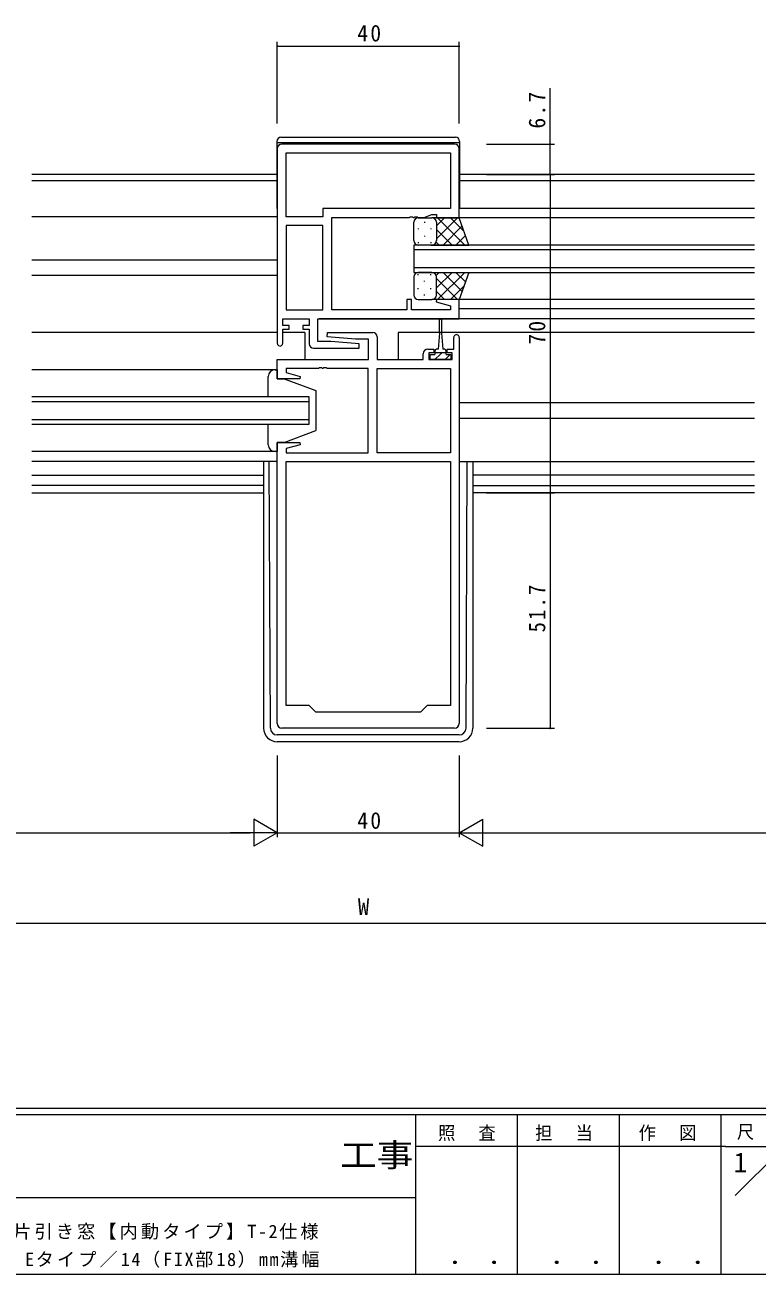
# Model space of a CAD drawing. Units: millimetres on the paper. Extents: x -420 to 373, y -297 to 267.
# Drawn here: x 11.6 to 172.7, y -297 to -22.4 of the extents above; entities that cross this region are included whole.
import ezdxf
from ezdxf.enums import TextEntityAlignment as Align

# ---------------------------------------------------------------- set-up
doc = ezdxf.new("R2010")
doc.units = ezdxf.units.MM
for name, color, linetype, lineweight in [('0-1_YKK_ZWAK', 7, 'Continuous', 9), ('0-3_YKK_12', 2, 'Continuous', 9), ('0-4_YKK_D', 6, 'Continuous', 9), ('0-6_YKK_13', 4, 'Continuous', 9), ('0-7_YKK_11', 7, 'Continuous', 9)]:
    doc.layers.add(name, color=color, linetype=linetype, lineweight=lineweight)
doc.layers.add('0-2_USER1', color=3, linetype='Continuous')
doc.styles.add('ＭＳ ゴシック', font='')
doc.styles.get('ＭＳ ゴシック').set_extended_font_data('MS Gothic')

msp = doc.modelspace()

# ---------------------------------------------------------------- linework, layer by layer
at = {"layer": '0-1_YKK_ZWAK'}
for p, q in [((352.3, -260.6), (-417.7, -260.6)), ((314.5, -262), (-417.7, -262)), ((97.5, -262), (97.5, -297)), ((119.9, -262), (119.9, -297)), ((142.3, -262), (142.3, -297)), ((164.7, -262), (164.7, -297)), ((165.684, -268.999), (97.5, -268.999)), ((165.684, -268.999), (185.7, -268.999)), ((167.87, -279.736), (177.564, -270.043)), ((-31.3, -280.199), (97.5, -280.199)), ((-417.7, -297), (314.5, -297))]:
    msp.add_line(p, q, dxfattribs=at)
at = {"layer": '0-3_YKK_12'}
for p, q in [((67.032, -55.275), (13.132, -55.275)), ((67.032, -56.675), (13.132, -56.675)), ((172.132, -55.275), (107.232, -55.275)), ((172.132, -56.675), (107.232, -56.675)), ((172.132, -62.774), (107.132, -62.775)), ((67.132, -64.575), (13.132, -64.575)), ((172.132, -64.774), (106.632, -64.775)), ((97.132, -70.775), (97.132, -76.775)), ((172.132, -70.775), (97.132, -70.775)), ((67.132, -74.075), (13.132, -74.075)), ((97.132, -71.775), (172.132, -71.775)), ((172.132, -75.775), (97.132, -75.775)), ((97.132, -76.775), (172.132, -76.775)), ((67.132, -77.475), (13.132, -77.475)), ((172.132, -82.773), (106.753, -82.772)), ((172.132, -84.774), (107.132, -84.774)), ((172.132, -86.974), (76.353, -86.975)), ((67.132, -89.975), (13.132, -89.975)), ((73.202, -89.975), (68.332, -89.975)), ((73.202, -89.975), (73.202, -95.867)), ((172.132, -89.975), (93.702, -89.975)), ((93.702, -89.975), (93.702, -95.867)), ((121.132, -89.975), (103.282, -89.975)), ((67.132, -98.175), (13.132, -98.175)), ((74.132, -104.175), (13.132, -104.175)), ((74.132, -110.175), (74.132, -104.175)), ((13.132, -105.175), (74.132, -105.175)), ((172.132, -105.475), (107.132, -105.475)), ((74.132, -109.175), (13.132, -109.175)), ((172.132, -108.875), (107.132, -108.875)), ((13.132, -110.175), (74.132, -110.175)), ((67.132, -116.175), (13.132, -116.175)), ((67.132, -118.375), (13.132, -118.375)), ((13.132, -121.375), (64.132, -121.375)), ((172.132, -121.375), (110.132, -121.375)), ((64.132, -123.645), (13.132, -123.645)), ((13.132, -125.275), (64.132, -125.275)), ((110.132, -123.645), (172.132, -123.645)), ((172.132, -125.275), (110.132, -125.275))]:
    msp.add_line(p, q, dxfattribs=at)
at = {"layer": '0-4_YKK_D'}
for p, q in [((67.132, -44.072), (67.132, -26.072)), ((67.132, -27.072), (107.132, -27.072)), ((107.132, -44.072), (107.132, -26.072)), ((113.132, -48.572), (128.132, -48.572)), ((113.132, -55.275), (128.132, -55.275)), ((127.132, -55.275), (127.132, -125.275)), ((113.132, -125.275), (128.132, -125.275)), ((127.132, -125.275), (127.132, -176.972)), ((113.132, -176.972), (128.132, -176.972)), ((67.132, -182.97), (67.132, -200.97)), ((67.132, -182.97), (67.132, -200.97)), ((107.132, -182.97), (107.132, -200.97)), ((107.132, -182.97), (107.132, -200.97)), ((67.132, -199.97), (61.936, -196.97)), ((61.936, -196.97), (61.936, -202.97)), ((107.132, -199.97), (112.328, -196.97)), ((112.328, -202.97), (112.328, -196.97)), ((-76.868, -199.97), (61.132, -199.97)), ((67.132, -199.97), (56.74, -199.97)), ((67.132, -199.97), (61.936, -202.97)), ((67.132, -199.97), (107.132, -199.97)), ((107.132, -199.97), (112.328, -202.97)), ((107.132, -199.97), (117.524, -199.97)), ((113.132, -199.97), (251.132, -199.97)), ((250.132, -219.97), (-75.868, -219.97))]:
    msp.add_line(p, q, dxfattribs=at)
msp.add_lwpolyline([(127.132, -55.275), (127.132, -48.572), (127.132, -36.271)], dxfattribs=at)
for centre, start, end in [((67.132, -27.072), 0, 180), ((67.132, -27.072), 180, 0), ((107.132, -27.072), 0, 180), ((107.132, -27.072), 180, 0), ((127.132, -48.572), 90, 270), ((127.132, -48.572), 270, 90), ((127.132, -55.275), 90, 270), ((127.132, -55.275), 90, 270), ((127.132, -55.275), 270, 90), ((127.132, -55.275), 270, 90), ((127.132, -125.275), 90, 270), ((127.132, -125.275), 90, 270), ((127.132, -125.275), 270, 90), ((127.132, -125.275), 270, 90), ((127.132, -176.972), 90, 270), ((127.132, -176.972), 270, 90)]:
    msp.add_arc(centre, 0.106, start, end, dxfattribs=at)
at = {"layer": '0-6_YKK_13'}
for p, q in [((67.032, -47.972), (67.032, -62.772)), ((107.232, -48.272), (67.032, -48.272)), ((67.932, -47.072), (106.332, -47.072)), ((107.232, -47.972), (107.232, -62.772)), ((67.032, -62.772), (67.132, -62.772)), ((107.232, -62.772), (107.132, -62.772)), ((97.135, -69.777), (97.135, -65.777)), ((98.135, -64.777), (101.135, -64.777)), ((99.499, -65.697), (99.499, -65.897)), ((107.135, -64.777), (101.135, -64.777)), ((102.135, -66.568), (103.927, -64.777)), ((102.135, -69.397), (106.755, -64.777)), ((102.135, -65.777), (102.135, -69.377)), ((102.404, -64.777), (108.404, -70.777)), ((105.232, -64.777), (108.193, -67.737)), ((109.278, -70.777), (107.135, -64.777)), ((98.084, -67.112), (98.084, -67.312)), ((100.914, -67.112), (100.914, -67.312)), ((102.135, -66.177), (102.135, -69.777)), ((102.135, -67.337), (105.575, -70.777)), ((103.584, -70.777), (107.78, -66.581)), ((98.084, -70.142), (98.084, -70.342)), ((101.135, -70.777), (98.135, -70.777)), ((99.499, -68.727), (99.499, -68.927)), ((100.914, -70.142), (100.914, -70.342)), ((100.914, -70.777), (109.278, -70.777)), ((102.079, -70.108), (102.747, -70.777)), ((106.412, -70.777), (108.524, -68.665)), ((101.135, -76.775), (98.135, -76.775)), ((100.914, -76.775), (109.278, -76.775)), ((102.079, -77.443), (102.747, -76.775)), ((102.135, -80.215), (105.575, -76.775)), ((102.404, -82.775), (108.404, -76.775)), ((103.584, -76.775), (107.78, -80.971)), ((106.412, -76.775), (108.524, -78.886)), ((109.278, -76.775), (107.135, -82.775)), ((97.135, -77.775), (97.135, -81.775)), ((98.084, -77.41), (98.084, -77.21)), ((99.499, -78.825), (99.499, -78.625)), ((100.914, -77.41), (100.914, -77.21)), ((102.135, -81.375), (102.135, -77.775)), ((102.135, -78.154), (106.755, -82.775)), ((102.135, -81.775), (102.135, -78.175)), ((98.084, -80.44), (98.084, -80.24)), ((99.499, -81.855), (99.499, -81.655)), ((100.914, -80.44), (100.914, -80.24)), ((102.135, -80.983), (103.927, -82.775)), ((105.232, -82.775), (108.193, -79.814)), ((98.135, -82.775), (101.135, -82.775)), ((107.135, -82.775), (101.135, -82.775)), ((102.782, -90.172), (102.782, -87.222)), ((103.282, -87.222), (103.282, -90.172)), ((102.782, -90.172), (102.532, -93.672)), ((103.282, -90.172), (103.532, -93.672)), ((101.782, -94.072), (101.782, -94.872)), ((101.782, -94.372), (104.282, -94.372)), ((103.032, -94.736), (101.796, -95.972)), ((102.532, -93.672), (102.182, -93.672)), ((103.396, -94.372), (103.032, -94.736)), ((103.882, -93.672), (103.532, -93.672)), ((105.141, -94.872), (104.041, -95.972)), ((104.282, -94.872), (104.282, -94.072)), ((66.632, -98.175), (67.132, -98.175)), ((67.132, -98.175), (67.132, -100.175)), ((65.132, -104.175), (65.132, -99.675)), ((67.132, -100.175), (68.632, -100.175)), ((68.632, -100.175), (75.632, -102.775)), ((75.632, -102.775), (75.632, -111.575)), ((65.132, -114.675), (65.132, -110.175)), ((68.632, -114.175), (75.632, -111.575)), ((67.132, -114.175), (67.132, -116.175)), ((68.632, -114.175), (67.132, -114.175)), ((67.132, -116.175), (66.632, -116.175)), ((64.132, -118.372), (64.132, -176.97)), ((65.625, -176.977), (65.341, -118.372)), ((107.132, -118.375), (172.132, -118.375)), ((107.132, -118.375), (107.432, -118.375)), ((108.639, -176.977), (108.923, -118.375)), ((110.132, -118.375), (110.132, -176.97)), ((107.139, -178.47), (67.125, -178.47)), ((107.132, -179.97), (67.132, -179.97))]:
    msp.add_line(p, q, dxfattribs=at)
msp.add_lwpolyline([(104.282, -94.872), (105.332, -94.872), (105.332, -95.972), (100.732, -95.972), (100.732, -94.872), (101.782, -94.872)], dxfattribs=at)
for centre, radius, start, end in [((67.932, -47.972), 0.9, 90, 180), ((106.332, -47.972), 0.9, 0, 90), ((98.135, -65.777), 1, 90, 180), ((101.135, -65.777), 1, 0, 90), ((101.135, -65.777), 1, 0, 90), ((98.135, -69.777), 1, 180, 270), ((101.135, -69.777), 1, 270, 0), ((101.135, -69.777), 1, 270, 0), ((98.135, -77.775), 1, 90, 180), ((101.135, -77.775), 1, 0, 90), ((101.135, -77.775), 1, 0, 90), ((98.135, -81.775), 1, 180, 270), ((101.135, -81.775), 1, 270, 0), ((101.135, -81.775), 1, 270, 0), ((103.032, -87.222), 0.25, 0, 180), ((102.182, -94.072), 0.4, 90, 180), ((103.882, -94.072), 0.4, 0, 90), ((66.632, -99.675), 1.5, 90, 180), ((66.632, -114.675), 1.5, 180, 270), ((67.132, -176.97), 3, 180, 270), ((67.125, -176.97), 1.5, 180.27722, 270), ((107.132, -176.97), 3, 270, 0), ((107.139, -176.97), 1.5, 270, 359.72276)]:
    msp.add_arc(centre, radius, start, end, dxfattribs=at)
at = {"layer": '0-7_YKK_11'}
for p, q in [((106.132, -48.572), (68.132, -48.572)), ((67.132, -49.572), (67.132, -92.372)), ((69.062, -50.502), (105.202, -50.502)), ((69.062, -66.502), (69.062, -85.042)), ((107.132, -91.072), (107.132, -175.972)), ((89.132, -116.442), (89.132, -97.902)), ((69.062, -171.972), (69.062, -118.372)), ((106.132, -176.972), (68.132, -176.972))]:
    msp.add_line(p, q, dxfattribs=at)
for points in [[(69.062, -50.502), (105.202, -50.502), (105.202, -62.772), (77.132, -62.772), (77.132, -64.572), (69.062, -64.572)], [(69.062, -66.502), (69.062, -85.042), (77.132, -85.042), (77.132, -66.502)], [(89.132, -116.442), (89.132, -97.902), (105.202, -97.902), (105.202, -116.442)], [(69.062, -171.972), (69.062, -118.372), (105.202, -118.372), (105.202, -171.972), (100.132, -171.972), (98.632, -173.472), (75.632, -173.472), (74.132, -171.972)]]:
    msp.add_lwpolyline(points, close=True, dxfattribs=at)
for points in [[(75.132, -93.472), (85.11, -93.472), (85.152, -92.516), (78.939, -91.972), (76.062, -91.972), (76.062, -86.972), (107.132, -86.972), (107.132, -82.772), (102.171, -82.772), (102.102, -83.294), (105.202, -84.125), (105.202, -85.042), (96.632, -85.042), (96.632, -82.772), (95.632, -82.772), (95.632, -85.042), (79.132, -85.042), (79.132, -64.702), (96.173, -64.702), (96.357, -64.582), (96.907, -64.582), (97.09, -64.702), (97.173, -64.702), (97.357, -64.582), (97.907, -64.582), (98.09, -64.702), (99.401, -64.702), (101.132, -64.072), (102.132, -64.072), (102.132, -64.772), (107.132, -64.772), (107.132, -49.572)], [(68.332, -92.372), (68.332, -89.272), (69.732, -89.272), (69.732, -88.472), (68.332, -88.472), (68.332, -86.972), (74.132, -86.972), (74.132, -88.472), (72.732, -88.472), (72.732, -89.272), (74.132, -89.272), (74.132, -92.472)], [(67.132, -175.972), (67.132, -114.172), (72.092, -114.172), (72.161, -114.694), (69.062, -115.525), (69.062, -116.442), (87.132, -116.442), (87.132, -97.902), (78.09, -97.902), (77.907, -97.782), (77.357, -97.782), (77.173, -97.902), (77.09, -97.902), (76.907, -97.782), (76.357, -97.782), (76.173, -97.902), (69.062, -97.902), (69.062, -98.819), (72.161, -99.65), (72.092, -100.172), (67.132, -100.172), (67.132, -95.972), (87.202, -95.972), (87.202, -91.472), (84.325, -91.472), (78.112, -90.929), (78.154, -89.972), (88.132, -89.972)], [(89.132, -90.972), (89.132, -95.972), (99.232, -95.972), (99.232, -94.672)], [(100.232, -93.672), (101.532, -93.672), (101.532, -94.472), (100.432, -94.472), (100.432, -95.972), (105.632, -95.972), (105.632, -94.472), (104.532, -94.472), (104.532, -93.672), (105.932, -93.672), (105.932, -91.072)]]:
    msp.add_lwpolyline(points, dxfattribs=at)
for centre, radius, start, end in [((68.132, -49.572), 1, 90, 179.99998), ((106.132, -49.572), 1, 0, 89.99998), ((88.132, -90.972), 1, 0, 89.99998), ((106.532, -91.072), 0.6, 359.99998, 180), ((67.732, -92.372), 0.6, 179.99998, 0), ((75.132, -92.472), 1, 180, 269.99998), ((100.232, -94.672), 1, 90, 179.99998), ((68.132, -175.972), 1, 180, 269.99998), ((106.132, -175.972), 1, 270, 359.99998)]:
    msp.add_arc(centre, radius, start, end, dxfattribs=at)

# ---------------------------------------------------------------- texts
at = {"layer": '0-1_YKK_ZWAK', "color": 2, "style": 'ＭＳ ゴシック', "width": 1.15}
msp.add_text('工事', height=5.132, dxfattribs=at).set_placement((80.931, -274.956), align=Align.BOTTOM_LEFT)
at = {"layer": '0-1_YKK_ZWAK', "color": 3, "style": 'ＭＳ ゴシック', "width": 1.15}
for p in [(101.955, -295.946), (124.355, -295.946), (146.755, -295.946)]:
    msp.add_text(' ． ．', height=3.666, dxfattribs=at).set_placement(p, align=Align.BOTTOM_LEFT)
at = {"layer": '0-1_YKK_ZWAK', "char_height": 2.933, "attachment_point": 7, "style": 'ＭＳ ゴシック'}
for s, insert in [('\\T1.17;\\W0.95;照\\~\\~査', (102.489, -267.78)), ('\\T1.17;\\W0.95;担\\~\\~当', (123.855, -267.78)), ('\\T1.17;\\W0.95;作\\~\\~図', (146.62, -267.762)), ('\\T1.17;\\W0.95;尺\\~\\~度', (168.212, -267.537))]:
    msp.add_mtext(s, dxfattribs=dict(at, insert=insert))
at = {"layer": '0-2_USER1', "style": 'ＭＳ ゴシック'}
msp.add_text('1', height=4.399, dxfattribs=at).set_placement((167.5, -275.999), align=Align.BOTTOM_LEFT)
at = {"layer": '0-2_USER1', "color": 7, "char_height": 2.933, "attachment_point": 7, "style": 'ＭＳ ゴシック'}
for s, insert in [('\\T1.17;EXIMA31\\~片引き窓【内動タイプ】T-2仕様\\~', (-9.627, -289.449)), ('\\T1.17;RC枠\\~アングル無\\~Eタイプ／14（FIX部18）mm溝幅\\~', (-25.775, -295.625))]:
    msp.add_mtext(s, dxfattribs=dict(at, insert=insert))
at = {"layer": '0-4_YKK_D', "color": 3, "style": 'ＭＳ ゴシック'}
msp.add_text('W', height=3.666, dxfattribs=at).set_placement((84.863, -219.17), align=Align.BOTTOM_LEFT)
at = {"layer": '0-4_YKK_D', "color": 3, "char_height": 3.666, "attachment_point": 7, "style": 'ＭＳ ゴシック'}
for insert in [(84.732, -26.072), (84.732, -199.17)]:
    msp.add_mtext('\\T1.21;\\W0.95;40', dxfattribs=dict(at, insert=insert))
at = {"layer": '0-4_YKK_D', "color": 3, "char_height": 3.666, "attachment_point": 7, "rotation": 90, "style": 'ＭＳ ゴシック'}
for s, insert in [('\\T1.21;\\W0.95;6.7', (126.132, -45.172)), ('\\T1.21;\\W0.95;70', (126.132, -92.675)), ('\\T1.22;\\W0.9;51.7', (126.132, -155.923))]:
    msp.add_mtext(s, dxfattribs=dict(at, insert=insert))

doc.saveas('drawing.dxf')
